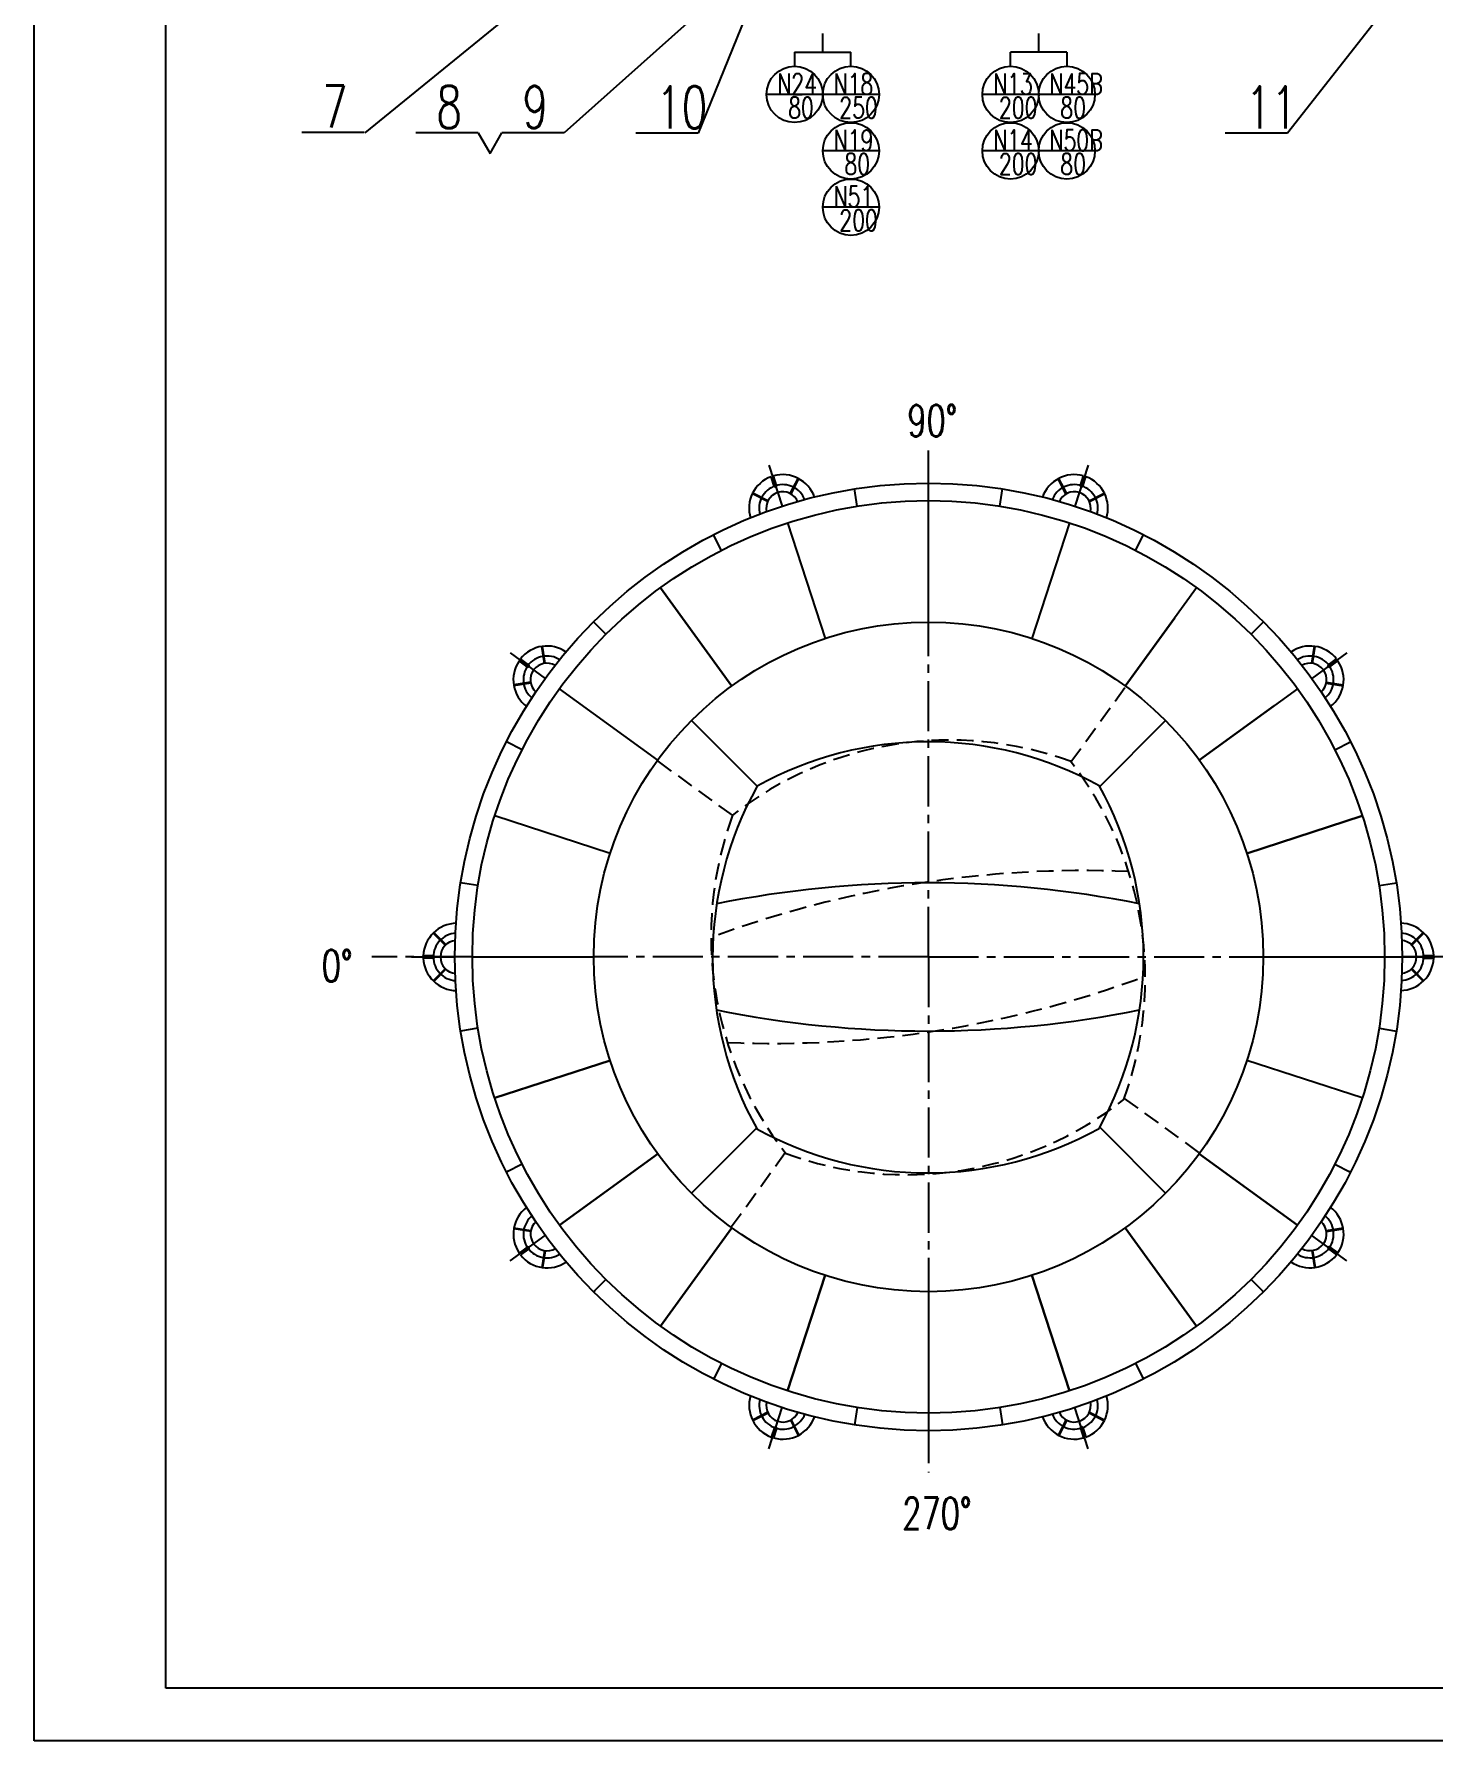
# Model space of a CAD drawing. Extents: x 14295 to 55529, y 90 to 48558.
# Drawn here: x 53676.1 to 53942, y 39821.1 to 40145.3 of the extents above; entities that cross this region are included whole.
import ezdxf

# ---------------------------------------------------------------- set-up
doc = ezdxf.new("R2010")
doc.units = 0
doc.header["$MEASUREMENT"] = 0
doc.linetypes.add('CENTER2', pattern=[28.575, 19.05, -3.175, 3.175, -3.175])
doc.linetypes.add('DASHED2', pattern=[9.525, 6.35, -3.175])
for name, color, linetype in [('图层1', 7, 'CONTINUOUS'), ('图层2', 1, 'CONTINUOUS'), ('图层3', 2, 'CENTER2'), ('图层4', 30, 'DASHED2')]:
    doc.layers.add(name, color=color, linetype=linetype)
doc.styles.add('文字', font='txt.shx', dxfattribs={"width": 0.71, "bigfont": 'hzfs.shx'})

msp = doc.modelspace()

# ---------------------------------------------------------------- linework, layer by layer
at = {"layer": '图层1'}
for p, q in [((53701.087, 39831.116), (53701.087, 40405.116)), ((53816.72, 40059.431), (53816.133, 40061.239)), ((53817.148, 40059.57), (53816.56, 40061.379)), ((53819.753, 40058.033), (53821.229, 40060.928)), ((53819.896, 40057.96), (53821.371, 40060.856)), ((53872.14, 40057.96), (53870.664, 40060.856)), ((53872.282, 40058.033), (53870.807, 40060.928)), ((53874.887, 40059.57), (53875.475, 40061.379)), ((53875.315, 40059.431), (53875.903, 40061.239)), ((53815.444, 40056.514), (53812.548, 40057.989)), ((53815.516, 40056.656), (53812.621, 40058.132)), ((53832.46, 40055.625), (53831.939, 40058.918)), ((53846.018, 40033.621), (53846.018, 40056.692)), ((53859.575, 40055.625), (53860.097, 40058.918)), ((53876.519, 40056.656), (53879.415, 40058.132)), ((53876.592, 40056.514), (53879.487, 40057.989)), ((53806.672, 40047.246), (53805.159, 40050.217)), ((53819.237, 40052.45), (53826.366, 40030.509)), ((53872.799, 40052.45), (53865.67, 40030.509)), ((53885.363, 40047.246), (53886.877, 40050.217)), ((53808.638, 40021.476), (53795.077, 40040.14)), ((53795.077, 40040.14), (53808.638, 40021.476)), ((53896.958, 40040.14), (53883.398, 40021.476)), ((53883.398, 40021.476), (53892.801, 40034.417)), ((53782.62, 40033.424), (53782.378, 40033.666)), ((53784.736, 40031.308), (53782.378, 40033.666)), ((53907.299, 40031.308), (53909.657, 40033.666)), ((53773.04, 40025.787), (53772.532, 40028.997)), ((53773.198, 40025.812), (53772.69, 40029.022)), ((53918.837, 40025.812), (53919.346, 40029.022)), ((53918.995, 40025.787), (53919.504, 40028.997)), ((53769.765, 40025.135), (53768.226, 40026.253)), ((53770.029, 40025.5), (53768.491, 40026.617)), ((53922.006, 40025.5), (53923.545, 40026.617)), ((53922.271, 40025.135), (53923.809, 40026.253)), ((53770.422, 40022.183), (53767.212, 40021.675)), ((53770.447, 40022.025), (53767.237, 40021.517)), ((53794.568, 40007.406), (53775.904, 40020.967)), ((53916.131, 40020.967), (53897.467, 40007.406)), ((53921.589, 40022.025), (53924.799, 40021.517)), ((53921.614, 40022.183), (53924.824, 40021.675)), ((53897.467, 40007.406), (53911.735, 40017.773)), ((53813.444, 40002.429), (53800.964, 40014.909)), ((53878.542, 40002.381), (53891.071, 40014.909)), ((53766.132, 40010.73), (53765.827, 40010.885)), ((53768.798, 40009.371), (53765.827, 40010.885)), ((53923.237, 40009.371), (53926.208, 40010.885)), ((53925.903, 40010.73), (53926.208, 40010.885)), ((53785.535, 39989.678), (53763.594, 39996.807)), ((53928.441, 39996.807), (53906.5, 39989.678)), ((53906.5, 39989.678), (53928.441, 39996.807)), ((53757.464, 39984.052), (53757.126, 39984.105)), ((53760.419, 39983.584), (53757.126, 39984.105)), ((53931.616, 39983.584), (53934.91, 39984.105)), ((53934.571, 39984.052), (53934.91, 39984.105)), ((53754.202, 39972.243), (53751.904, 39974.541)), ((53754.315, 39972.356), (53752.017, 39974.654)), ((53937.72, 39972.378), (53940.018, 39974.676)), ((53937.833, 39972.265), (53940.131, 39974.563)), ((53751.935, 39970.24), (53750.034, 39970.24)), ((53751.935, 39969.79), (53750.034, 39969.79)), ((53759.352, 39970.026), (53782.423, 39970.026)), ((53909.613, 39970.026), (53932.683, 39970.026)), ((53940.1, 39970.262), (53942.002, 39970.262)), ((53940.1, 39969.812), (53942.002, 39969.812)), ((53754.202, 39967.788), (53751.904, 39965.49)), ((53754.315, 39967.675), (53752.017, 39965.377)), ((53937.72, 39967.697), (53940.018, 39965.399)), ((53937.833, 39967.81), (53940.131, 39965.512)), ((53760.419, 39956.469), (53757.126, 39955.947)), ((53757.464, 39956.001), (53757.126, 39955.947)), ((53931.616, 39956.469), (53934.91, 39955.947)), ((53934.571, 39956.001), (53934.91, 39955.947)), ((53785.535, 39950.374), (53763.594, 39943.245)), ((53763.594, 39943.245), (53785.535, 39950.374)), ((53763.594, 39943.245), (53785.535, 39950.374)), ((53928.441, 39943.245), (53906.5, 39950.374)), ((53813.323, 39937.501), (53800.964, 39925.143)), ((53878.542, 39937.672), (53891.071, 39925.143)), ((53768.798, 39930.681), (53765.827, 39929.167)), ((53794.568, 39932.646), (53775.904, 39919.086)), ((53775.904, 39919.086), (53794.568, 39932.646)), ((53897.467, 39932.646), (53916.131, 39919.086)), ((53916.131, 39919.086), (53897.467, 39932.646)), ((53923.237, 39930.681), (53926.208, 39929.167)), ((53766.132, 39929.322), (53765.827, 39929.167)), ((53925.903, 39929.322), (53926.208, 39929.167)), ((53770.435, 39917.852), (53767.225, 39918.36)), ((53770.46, 39918.01), (53767.25, 39918.518)), ((53808.638, 39918.577), (53795.077, 39899.912)), ((53795.077, 39899.912), (53808.638, 39918.577)), ((53883.398, 39918.577), (53896.958, 39899.912)), ((53896.958, 39899.912), (53883.398, 39918.577)), ((53921.589, 39918.027), (53924.799, 39918.536)), ((53921.614, 39917.869), (53924.824, 39918.378)), ((53769.778, 39914.899), (53768.239, 39913.781)), ((53770.042, 39914.535), (53768.504, 39913.417)), ((53773.053, 39914.248), (53772.545, 39911.038)), ((53773.211, 39914.223), (53772.703, 39911.013)), ((53918.837, 39914.24), (53919.346, 39911.03)), ((53918.995, 39914.265), (53919.504, 39911.055)), ((53922.006, 39914.553), (53923.545, 39913.435)), ((53922.271, 39914.917), (53923.809, 39913.799)), ((53784.736, 39908.744), (53782.378, 39906.387)), ((53826.366, 39909.544), (53819.237, 39887.602)), ((53819.237, 39887.602), (53826.366, 39909.544)), ((53865.67, 39909.544), (53872.799, 39887.602)), ((53872.799, 39887.602), (53865.67, 39909.544)), ((53907.299, 39908.744), (53909.657, 39906.387)), ((53782.62, 39906.629), (53782.378, 39906.387)), ((53846.018, 39906.431), (53846.018, 39883.361)), ((53909.415, 39906.629), (53909.657, 39906.387)), ((53806.672, 39892.807), (53805.159, 39889.836)), ((53885.363, 39892.807), (53886.877, 39889.836)), ((53805.314, 39890.141), (53805.159, 39889.836)), ((53886.721, 39890.141), (53886.877, 39889.836)), ((53815.465, 39883.532), (53812.569, 39882.057)), ((53815.537, 39883.389), (53812.642, 39881.914)), ((53819.774, 39882.013), (53821.249, 39879.117)), ((53819.917, 39882.085), (53821.392, 39879.19)), ((53832.46, 39884.428), (53831.939, 39881.134)), ((53831.992, 39881.472), (53831.939, 39881.134)), ((53859.575, 39884.428), (53860.097, 39881.134)), ((53860.043, 39881.472), (53860.097, 39881.134)), ((53872.14, 39882.092), (53870.664, 39879.197)), ((53872.282, 39882.02), (53870.807, 39879.124)), ((53876.519, 39883.396), (53879.415, 39881.921)), ((53876.592, 39883.539), (53879.487, 39882.063)), ((53816.741, 39880.615), (53816.153, 39878.806)), ((53817.169, 39880.476), (53816.581, 39878.667)), ((53874.887, 39880.482), (53875.475, 39878.674)), ((53875.315, 39880.621), (53875.903, 39878.813)), ((54507.087, 39831.116), (53701.087, 39831.116))]:
    msp.add_line(p, q, dxfattribs=at)
for radius in [90, 86.665, 63.595]:
    msp.add_circle((53846.018, 39970.026), radius, dxfattribs=at)
for centre, radius, start, end in [((53818.323, 40055.226), 6.4, 110.01472, 196.97304), ((53818.323, 40055.226), 6.4, 19.02696, 105.98528), ((53873.712, 40055.226), 6.4, 74.01472, 160.97304), ((53873.712, 40055.226), 6.4, 343.02696, 69.98528), ((53818.323, 40055.226), 3.15, 23.24207, 192.75793), ((53816.932, 40059.506), 0.225, 199.43299, 16.56701), ((53873.712, 40055.226), 3.15, 347.24207, 156.75793), ((53875.103, 40059.506), 0.225, 163.43299, 340.56701), ((53773.533, 40022.676), 6.4, 55.02696, 141.98528), ((53918.502, 40022.676), 6.4, 38.01472, 124.97304), ((53773.533, 40022.676), 6.4, 146.01472, 232.97304), ((53769.892, 40025.321), 0.225, 235.43299, 52.56701), ((53773.533, 40022.676), 3.15, 59.24207, 228.75793), ((53918.502, 40022.676), 3.15, 311.24207, 120.75793), ((53922.143, 40025.321), 0.225, 127.43299, 304.56701), ((53918.502, 40022.676), 6.4, 307.02696, 33.98528), ((53846.018, 39943.918), 66.967, 60.89511, 119.10489), ((53871.956, 39969.856), 66.967, 150.89511, 209.10489), ((53819.91, 39970.026), 66.967, 330.89511, 29.10489), ((53845.92, 39780.48), 203.625, 78.6151, 101.3849), ((53756.43, 39970.015), 6.4, 91.02696, 177.98528), ((53935.606, 39970.037), 6.4, 2.01472, 88.97304), ((53756.43, 39970.015), 3.15, 95.24207, 264.75793), ((53935.606, 39970.037), 3.15, 275.24207, 84.75793), ((53756.43, 39970.015), 6.4, 182.01472, 268.97304), ((53751.93, 39970.015), 0.225, 271.43299, 88.56701), ((53935.606, 39970.037), 6.4, 271.02696, 357.98528), ((53940.106, 39970.037), 0.225, 91.43299, 268.56701), ((53845.92, 40159.572), 203.625, 258.6151, 281.3849), ((53845.847, 39995.964), 66.967, 240.89511, 299.10489), ((53773.546, 39917.359), 6.4, 127.02696, 213.98528), ((53918.502, 39917.377), 6.4, 326.01472, 52.97304), ((53773.546, 39917.359), 3.15, 131.24207, 300.75793), ((53918.502, 39917.377), 3.15, 239.24207, 48.75793), ((53769.905, 39914.714), 0.225, 307.43299, 124.56701), ((53922.143, 39914.732), 0.225, 55.43299, 232.56701), ((53773.546, 39917.359), 6.4, 218.01472, 304.97304), ((53918.502, 39917.377), 6.4, 235.02696, 321.98528), ((53818.344, 39884.82), 6.4, 163.02696, 249.98528), ((53818.344, 39884.82), 3.15, 167.24207, 336.75793), ((53873.712, 39884.826), 3.15, 203.24207, 12.75793), ((53873.712, 39884.826), 6.4, 290.01472, 16.97304), ((53818.344, 39884.82), 6.4, 254.01472, 340.97304), ((53873.712, 39884.826), 6.4, 199.02696, 285.98528), ((53816.953, 39880.54), 0.225, 343.43299, 160.56701), ((53875.103, 39880.547), 0.225, 19.43299, 196.56701)]:
    msp.add_arc(centre, radius, start, end, dxfattribs=at)
at = {"layer": '图层2'}
for p, q in [((53676.087, 39821.116), (53676.087, 40415.116)), ((53807.562, 40182.477), (53738.937, 40126.54)), ((53818.312, 40165.959), (53802.246, 40126.468)), ((53812.759, 40158.659), (53776.825, 40126.54)), ((53940.45, 40159.927), (53914.257, 40126.468)), ((53825.933, 40141.884), (53825.933, 40145.408)), ((53866.953, 40141.884), (53866.953, 40145.408)), ((53820.585, 40141.884), (53820.585, 40139.236)), ((53820.585, 40141.884), (53831.28, 40141.884)), ((53831.28, 40139.236), (53831.28, 40141.884)), ((53872.301, 40141.884), (53861.606, 40141.884)), ((53861.606, 40139.236), (53861.606, 40141.884)), ((53872.301, 40141.884), (53872.301, 40139.236)), ((53825.933, 40133.853), (53815.237, 40133.853)), ((53836.628, 40133.853), (53825.933, 40133.853)), ((53866.953, 40133.853), (53856.258, 40133.853)), ((53877.649, 40133.853), (53866.953, 40133.853)), ((53738.798, 40126.642), (53726.933, 40126.642)), ((53760.473, 40126.54), (53748.609, 40126.54)), ((53760.473, 40126.54), (53748.609, 40126.54)), ((53760.473, 40126.54), (53762.717, 40122.654)), ((53762.717, 40122.654), (53764.96, 40126.54)), ((53776.825, 40126.54), (53764.96, 40126.54)), ((53776.825, 40126.54), (53764.96, 40126.54)), ((53802.246, 40126.468), (53790.382, 40126.468)), ((53802.246, 40126.468), (53790.382, 40126.468)), ((53914.257, 40126.468), (53902.392, 40126.468)), ((53914.257, 40126.468), (53902.392, 40126.468)), ((53836.628, 40123.123), (53825.933, 40123.123)), ((53866.953, 40123.123), (53856.258, 40123.123)), ((53877.649, 40123.123), (53866.953, 40123.123)), ((53836.628, 40112.427), (53825.933, 40112.427)), ((54517.087, 39821.116), (53676.087, 39821.116))]:
    msp.add_line(p, q, dxfattribs=at)
for centre in [(53820.585, 40133.853), (53831.28, 40133.853), (53861.606, 40133.853), (53872.301, 40133.853), (53831.28, 40123.123), (53861.606, 40123.123), (53872.301, 40123.123), (53831.28, 40112.427)]:
    msp.add_circle(centre, 5.348, dxfattribs=at)
at = {"layer": '图层3', "ltscale": 0.5}
for p, q in [((53846.018, 40056.692), (53846.018, 40066.973)), ((53846.018, 39970.026), (53846.018, 40033.621)), ((53759.352, 39970.026), (53740.264, 39970.026)), ((53846.018, 39970.026), (53782.423, 39970.026)), ((53846.018, 39970.026), (53909.613, 39970.026)), ((53846.018, 39970.026), (53846.018, 39906.431)), ((53932.683, 39970.026), (53950.663, 39970.026)), ((53846.018, 39883.361), (53846.018, 39872.092))]:
    msp.add_line(p, q, dxfattribs=at)
at = {"layer": '图层3'}
for p, q in [((53815.667, 40063.437), (53818.206, 40055.621)), ((53876.369, 40063.437), (53873.829, 40055.621)), ((53766.558, 40027.757), (53773.206, 40022.927)), ((53925.477, 40027.757), (53918.829, 40022.927)), ((53747.8, 39970.026), (53756.018, 39970.026)), ((53846.018, 39970.026), (53846.018, 39970.026)), ((53846.018, 39970.026), (53846.018, 39970.026)), ((53846.018, 39970.026), (53846.018, 39970.026)), ((53846.018, 39970.026), (53846.018, 39970.026)), ((53846.018, 39970.026), (53846.018, 39970.026)), ((53846.018, 39970.026), (53846.018, 39970.026)), ((53944.235, 39970.026), (53936.018, 39970.026)), ((53766.558, 39912.295), (53773.206, 39917.125)), ((53925.477, 39912.295), (53918.829, 39917.125)), ((53815.667, 39876.616), (53818.206, 39884.431)), ((53876.369, 39876.616), (53873.829, 39884.431))]:
    msp.add_line(p, q, dxfattribs=at)
for centre, start, end in [((53818.323, 40055.226), 20.9323, 195.0677), ((53873.712, 40055.226), 344.9323, 159.0677), ((53773.533, 40022.676), 56.9323, 231.0677), ((53918.502, 40022.676), 308.9323, 123.0677), ((53756.43, 39970.015), 92.9323, 267.0677), ((53935.606, 39970.037), 272.9323, 87.0677), ((53773.546, 39917.359), 128.9323, 303.0677), ((53918.502, 39917.377), 236.9323, 51.0677), ((53818.344, 39884.82), 164.9323, 339.0677), ((53873.712, 39884.826), 200.9323, 15.0677)]:
    msp.add_arc(centre, 4.5, start, end, dxfattribs=at)
at = {"layer": '图层4', "ltscale": 0.5}
for p, q in [((53873.081, 40007.07), (53883.495, 40021.405)), ((53808.776, 39996.935), (53794.498, 40007.309)), ((53883.203, 39943.158), (53897.538, 39932.744)), ((53818.813, 39932.787), (53808.54, 39918.648))]:
    msp.add_line(p, q, dxfattribs=at)
for centre, radius, start, end in [((53850.102, 39944.239), 66.967, 69.89511, 128.10489), ((53820.231, 39965.942), 66.967, 339.89511, 38.10489), ((53871.663, 39973.915), 66.967, 159.89511, 218.10489), ((53875.572, 39782.799), 203.625, 87.6151, 110.3849), ((53816.269, 40157.223), 203.625, 267.6151, 290.3849), ((53841.792, 39995.618), 66.967, 249.89511, 308.10489)]:
    msp.add_arc(centre, radius, start, end, dxfattribs=at)

# ---------------------------------------------------------------- texts
at = {"layer": '图层2', "attachment_point": 1, "style": '文字'}
for s, insert, char_height, width in [('N24', (53817.278, 40137.85), 4, 8.6548), ('N18', (53827.973, 40137.85), 4, 8.6548), ('N13', (53858.299, 40137.85), 4, 8.6548), ('N45B', (53868.994, 40137.85), 4, 8.6548), ('7', (53730.817, 40135.57), 8, 7.981), ('8', (53752.492, 40135.468), 8, 7.981), ('9', (53768.844, 40135.468), 8, 7.981), ('10', (53794.265, 40135.396), 8, 7.981), ('11', (53906.276, 40135.396), 8, 7.981), ('80', (53819.35, 40133.34), 4, 4.0783), ('250', (53829.077, 40133.34), 4, 4.0783), ('200', (53859.403, 40133.34), 4, 4.0783), ('80', (53871.066, 40133.34), 4, 4.0783), ('N19', (53827.973, 40127.119), 4, 8.6548), ('N14', (53858.299, 40127.119), 4, 8.6548), ('N50B', (53868.994, 40127.119), 4, 8.6548), ('80', (53830.045, 40122.61), 4, 4.0783), ('200', (53859.403, 40122.61), 4, 4.0783), ('80', (53871.066, 40122.61), 4, 4.0783), ('N51', (53827.973, 40116.424), 4, 8.6548), ('200', (53829.077, 40111.914), 4, 4.0783), ('90%%d', (53841.985, 40074.889), 6, 7.16281), ('0%%d', (53730.722, 39971.341), 6, 4.29769), ('270%%d', (53841.03, 39867.315), 6, 13.84811)]:
    msp.add_mtext(s, dxfattribs=dict(at, insert=insert, char_height=char_height, width=width))

doc.saveas('drawing.dxf')
